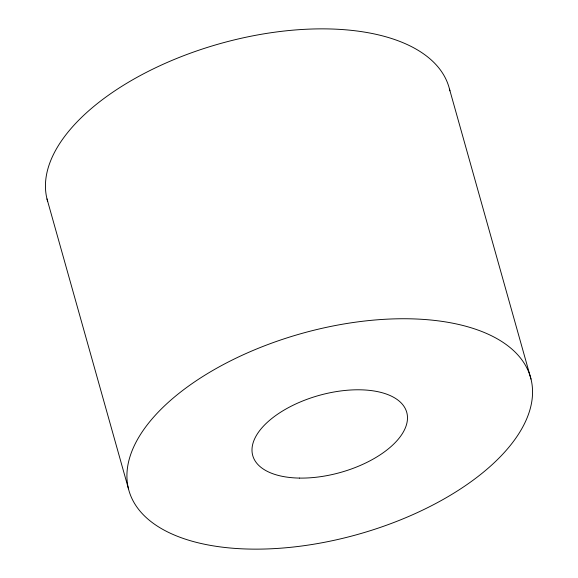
<?xml version="1.0" encoding="UTF-8"?>
<svg xmlns="http://www.w3.org/2000/svg" width="578" height="578" viewBox="0 0 578 578"><rect width="100%" height="100%" fill="white"/><g stroke="black" fill="none" stroke-linecap="round" stroke-linejoin="round"><path stroke-width="0.87" d="M449.518 89.185L531.001 379.074A208.622 104.307 -15.7 0 1 250.823 549.1A208.622 104.307 -15.7 0 1 207.401 373.655A208.622 104.307 -15.7 0 1 531.001 379.074M46.999 198.926L128.482 488.815M47.692 201.455A208.622 104.307 -15.7 0 1 222.292 43.01A208.622 104.307 -15.7 0 1 449.894 90.84M299.491 478.085A79.974 39.983 -15.7 0 0 406.89 412.909A79.974 39.983 -15.7 0 0 282.844 410.835A79.974 39.983 -15.7 0 0 299.491 478.085"/></g></svg>
